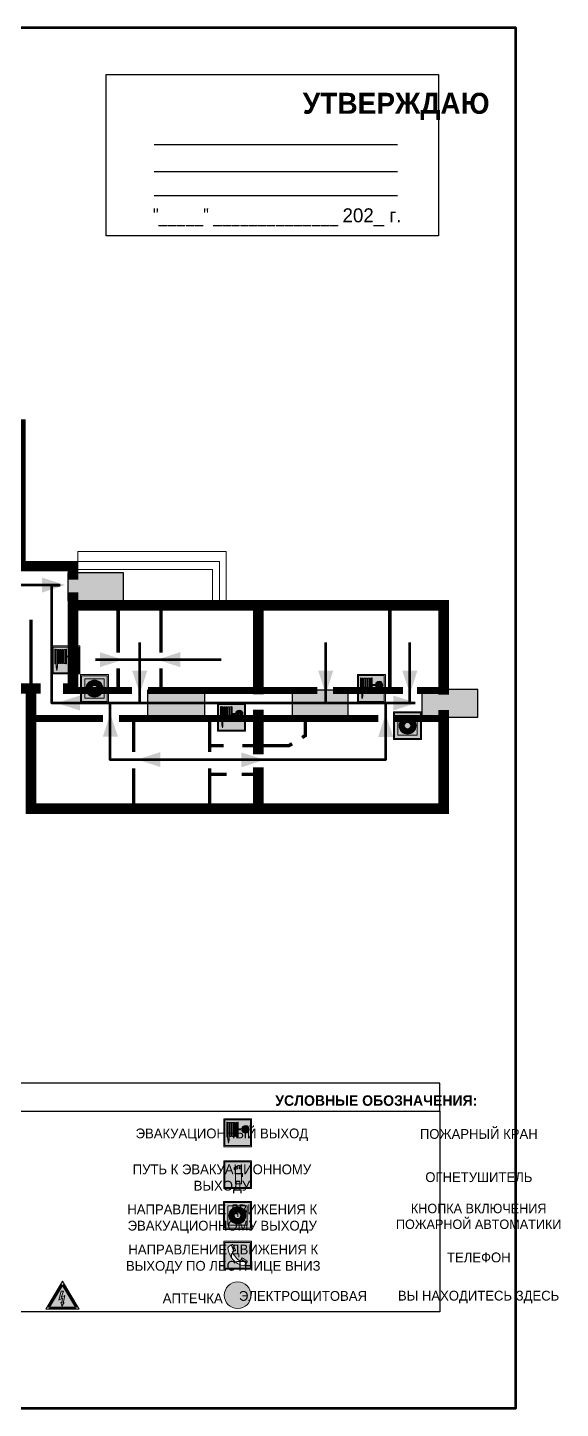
# Model space of a CAD drawing. Header units: millimetres. Extents: x 13810 to 67229, y 12374 to 21950.
# Drawn here: x 22976.3 to 23128.6, y 18688.2 to 19083.2 of the extents above; entities that cross this region are included whole.
import ezdxf

# ---------------------------------------------------------------- set-up
doc = ezdxf.new("R2010")
doc.units = ezdxf.units.MM
doc.layers.add('План_Штампы', color=7, linetype='Continuous')
doc.styles.add('обычный', font='arial.ttf')

# ---------------------------------------------------------------- blocks, each defined once
blk = doc.blocks.new('A$C3E6D3DDE')
at = {"lineweight": 5}
h = blk.add_hatch(color=40, dxfattribs=at)
h.paths.add_polyline_path([(24.1, 1.45), (16.46, -11.35), (31.74, -11.35)])
h.paths.add_polyline_path([(24.09, -0.46), (30.03, -10.41), (18.14, -10.41)], flags=16)
h.paths.add_polyline_path([(24.54, -3.08), (23.41, -6.02), (25.13, -5.01), (24.33, -8.5), (24.82, -8.27), (23.79, -9.86), (23.4, -8.04), (23.8, -8.43), (24.04, -6.29), (22.39, -7.25), (23.44, -3.08)], flags=0)
h = blk.add_hatch(color=256, dxfattribs=at)
h.paths.add_polyline_path([(24.37, 0.03, 0.567511), (23.82, 0.03), (17.59, -10.4, 0.582454), (17.86, -10.88), (30.32, -10.88, 0.582149), (30.6, -10.4)])
h.paths.add_polyline_path([(24.09, -0.46), (18.14, -10.41), (30.03, -10.41)], flags=16)
h.paths.add_polyline_path([(24.54, -3.08), (23.41, -6.02), (25.13, -5.01), (24.33, -8.5), (24.82, -8.27), (23.79, -9.86), (23.4, -8.04), (23.8, -8.43), (24.04, -6.29), (22.39, -7.25), (23.44, -3.08)], flags=0)
h = blk.add_hatch(color=40, dxfattribs=at)
h.paths.add_polyline_path([(24.09, -0.46), (18.14, -10.41), (30.03, -10.41)])
h.paths.add_polyline_path([(24.82, -8.27), (23.79, -9.86), (23.4, -8.04), (23.8, -8.43), (24.04, -6.29), (22.39, -7.25), (23.44, -3.08), (24.54, -3.08), (23.41, -6.02), (25.13, -5.01), (24.33, -8.5)], flags=16)
at = {"color": 40, "lineweight": 5}
for p, q in [((16.46, -11.35), (24.1, 1.45)), ((24.1, 1.45), (31.74, -11.35))]:
    blk.add_line(p, q, dxfattribs=at)
at = {"lineweight": 5}
for p, q in [((17.59, -10.4), (23.82, 0.03)), ((24.37, 0.03), (30.6, -10.4)), ((18.14, -10.41), (24.09, -0.46)), ((23.44, -3.08), (22.39, -7.25)), ((22.39, -7.25), (24.04, -6.29)), ((23.41, -6.02), (24.54, -3.08)), ((25.13, -5.01), (23.41, -6.02)), ((24.54, -3.08), (23.44, -3.08)), ((24.04, -6.29), (23.8, -8.43)), ((24.09, -0.46), (30.03, -10.41)), ((24.33, -8.5), (25.13, -5.01)), ((17.86, -10.88), (30.32, -10.88)), ((18.14, -10.41), (30.03, -10.41)), ((23.8, -8.43), (23.4, -8.04)), ((23.4, -8.04), (23.79, -9.86)), ((23.79, -9.86), (24.82, -8.27)), ((24.82, -8.27), (24.33, -8.5))]:
    blk.add_line(p, q, dxfattribs=at)
at = {"color": 50, "lineweight": 5}
blk.add_line((31.74, -11.35), (16.46, -11.35), dxfattribs=at)
blk = doc.blocks.new('A$C37112FD5')
at = {"true_color": 0xf5f5ff}
h = blk.add_hatch(color=7, dxfattribs=at)
h.dxf.hatch_style = 1
h.paths.add_polyline_path([(12.8, -7.4), (0, -7.4), (0, -20.2), (12.8, -20.2)])
h.paths.add_polyline_path([(12.29, -7.91), (12.29, -19.69), (0.51, -19.69), (0.51, -7.91)], flags=16)
h.paths.add_polyline_path([(4.98, -9.04, -0.42597), (5.17, -9.22), (5.17, -12.25), (5.17, -15.29, -0.432244), (4.98, -15.47), (4.83, -15.47, -0.42597), (4.64, -15.29), (4.64, -12.25), (4.64, -9.22, -0.432244), (4.83, -9.04)], flags=0)
h.paths.add_polyline_path([(4.28, -9.22), (4.28, -12.25), (4.28, -15.29, -0.432244), (4.09, -15.47), (3.94, -15.47, -0.42597), (3.75, -15.29), (3.75, -12.25), (3.75, -9.22, -0.432244), (3.94, -9.04), (4.09, -9.04, -0.42597)], flags=0)
h.paths.add_polyline_path([(5.72, -9.04), (5.87, -9.04, -0.42597), (6.06, -9.22), (6.06, -12.25), (6.06, -15.29, -0.432244), (5.87, -15.47), (5.72, -15.47, -0.42597), (5.53, -15.29), (5.53, -12.25), (5.53, -9.22, -0.432244)], flags=0)
h.paths.add_polyline_path([(6.42, -8.9), (6.5, -8.9, -0.42597), (6.69, -9.08), (6.69, -12.03), (8.21, -12.03, -15.824349), (8.21, -12.47), (6.69, -12.47), (6.69, -15.42, -0.432244), (6.5, -15.6), (6.42, -15.6)], flags=0)
h.paths.add_polyline_path([(3.39, -9.22), (3.39, -12.25), (3.39, -15.29, -0.432244), (3.2, -15.47), (3.05, -15.47, -0.42597), (2.85, -15.29), (2.85, -12.25), (2.85, -9.22, -0.432244), (3.05, -9.04), (3.2, -9.04, -0.42597)], flags=0)
h.paths.add_polyline_path([(2.5, -9.22), (2.5, -16.71), (1.96, -16.71), (1.96, -9.22, -0.432244), (2.15, -9.04), (2.31, -9.04, -0.42597)], flags=0)
h.paths.add_polyline_path([(1.61, -8.9), (1.61, -15.6), (1.57, -15.6, -0.42597), (1.37, -15.42), (1.37, -12.03), (1.37, -9.09, -0.432244), (1.57, -8.9)], flags=0)
h.paths.add_polyline_path([(9.76, -10.81), (9.76, -12.03), (8.49, -12.03, -0.336371)], flags=0)
h.paths.add_polyline_path([(8.49, -12.47), (9.76, -12.47), (9.76, -13.7, -0.336371)], flags=0)
h.paths.add_polyline_path([(10.11, -10.81, -0.336371), (11.38, -12.03), (10.11, -12.03)], flags=0)
h.paths.add_polyline_path([(10.11, -12.47), (11.38, -12.47, -0.336371), (10.11, -13.7)], flags=0)
h.paths.add_polyline_path([(2.5, -16.84), (2.5, -17.05), (1.97, -17.05), (1.97, -16.84)], flags=0)
h.paths.add_polyline_path([(2.5, -17.24, -0.033778), (2.24, -18.6, -0.033778), (1.97, -17.24)], flags=0)
h = blk.add_hatch(color=242)
h.dxf.hatch_style = 1
h.paths.add_polyline_path([(12.29, -7.91), (0.51, -7.91), (0.51, -19.69), (12.29, -19.69)])
h.paths.add_polyline_path([(6.42, -15.6), (6.42, -8.9), (6.5, -8.9, -0.42597), (6.69, -9.08), (6.69, -12.03), (8.21, -12.03, -15.824349), (8.21, -12.47), (6.69, -12.47), (6.69, -15.42, -0.432244), (6.5, -15.6)], flags=16)
h.paths.add_polyline_path([(5.87, -15.47), (5.72, -15.47, -0.42597), (5.53, -15.29), (5.53, -12.25), (5.53, -9.22, -0.432244), (5.72, -9.04), (5.87, -9.04, -0.42597), (6.06, -9.22), (6.06, -12.25), (6.06, -15.29, -0.432244)], flags=16)
h.paths.add_polyline_path([(4.98, -15.47), (4.83, -15.47, -0.42597), (4.64, -15.29), (4.64, -12.25), (4.64, -9.22, -0.432244), (4.83, -9.04), (4.98, -9.04, -0.42597), (5.17, -9.22), (5.17, -12.25), (5.17, -15.29, -0.432244)], flags=16)
h.paths.add_polyline_path([(4.09, -15.47), (3.94, -15.47, -0.42597), (3.75, -15.29), (3.75, -12.25), (3.75, -9.22, -0.432244), (3.94, -9.04), (4.09, -9.04, -0.42597), (4.28, -9.22), (4.28, -12.25), (4.28, -15.29, -0.432244)], flags=16)
h.paths.add_polyline_path([(3.2, -15.47), (3.05, -15.47, -0.42597), (2.85, -15.29), (2.85, -12.25), (2.85, -9.22, -0.432244), (3.05, -9.04), (3.2, -9.04, -0.42597), (3.39, -9.22), (3.39, -12.25), (3.39, -15.29, -0.432244)], flags=16)
h.paths.add_polyline_path([(2.5, -17.05), (1.97, -17.05), (1.97, -16.84), (2.5, -16.84)], flags=16)
h.paths.add_polyline_path([(2.5, -17.24, -0.033778), (2.24, -18.6, -0.033778), (1.97, -17.24)], flags=16)
h.paths.add_polyline_path([(2.5, -16.71), (1.96, -16.71), (1.96, -9.22, -0.432244), (2.15, -9.04), (2.31, -9.04, -0.42597), (2.5, -9.22)], flags=16)
h.paths.add_polyline_path([(1.61, -15.6), (1.57, -15.6, -0.42597), (1.37, -15.42), (1.37, -12.03), (1.37, -9.09, -0.432244), (1.57, -8.9), (1.61, -8.9)], flags=16)
h.paths.add_polyline_path([(8.49, -12.47), (9.76, -12.47), (9.76, -13.7, -0.336371)], flags=0)
h.paths.add_polyline_path([(10.11, -13.7), (10.11, -12.47), (11.38, -12.47, -0.336371)], flags=0)
h.paths.add_polyline_path([(8.49, -12.03, -0.336371), (9.76, -10.81), (9.76, -12.03)], flags=0)
h.paths.add_polyline_path([(10.11, -12.03), (10.11, -10.81, -0.336371), (11.38, -12.03)], flags=0)
h = blk.add_hatch(color=7, dxfattribs=at)
h.dxf.hatch_style = 1
h.paths.add_polyline_path([(1.61, -8.9), (1.57, -8.9, 0.432244), (1.37, -9.09), (1.37, -12.03), (1.37, -15.42, 0.42597), (1.57, -15.6), (1.61, -15.6)])
h.paths.add_polyline_path([(2.5, -9.22, 0.42597), (2.31, -9.04), (2.15, -9.04, 0.432244), (1.96, -9.22), (1.96, -16.71), (2.5, -16.71)])
h.paths.add_polyline_path([(2.5, -16.84), (1.97, -16.84), (1.97, -17.05), (2.5, -17.05)])
h.paths.add_polyline_path([(2.5, -17.24), (1.97, -17.24, 0.033778), (2.24, -18.6, 0.033778)])
h.paths.add_polyline_path([(3.39, -12.25), (3.39, -9.22, 0.42597), (3.2, -9.04), (3.05, -9.04, 0.432244), (2.85, -9.22), (2.85, -12.25), (2.85, -15.29, 0.42597), (3.05, -15.47), (3.2, -15.47, 0.432244), (3.39, -15.29)])
h.paths.add_polyline_path([(4.28, -12.25), (4.28, -9.22, 0.42597), (4.09, -9.04), (3.94, -9.04, 0.432244), (3.75, -9.22), (3.75, -12.25), (3.75, -15.29, 0.42597), (3.94, -15.47), (4.09, -15.47, 0.432244), (4.28, -15.29)])
h.paths.add_polyline_path([(5.17, -12.25), (5.17, -9.22, 0.42597), (4.98, -9.04), (4.83, -9.04, 0.432244), (4.64, -9.22), (4.64, -12.25), (4.64, -15.29, 0.42597), (4.83, -15.47), (4.98, -15.47, 0.432244), (5.17, -15.29)])
h.paths.add_polyline_path([(6.06, -12.25), (6.06, -9.22, 0.42597), (5.87, -9.04), (5.72, -9.04, 0.432244), (5.53, -9.22), (5.53, -12.25), (5.53, -15.29, 0.42597), (5.72, -15.47), (5.87, -15.47, 0.432244), (6.06, -15.29)])
h.paths.add_polyline_path([(6.69, -12.47), (8.21, -12.47, 15.824349), (8.21, -12.03), (6.69, -12.03), (6.69, -9.08, 0.42597), (6.5, -8.9), (6.42, -8.9), (6.42, -15.6), (6.5, -15.6, 0.432244), (6.69, -15.42)])
h.paths.add_polyline_path([(8.49, -12.47), (9.76, -12.47), (9.76, -13.7, -0.336371)], flags=16)
h.paths.add_polyline_path([(8.49, -12.03, -0.336371), (9.76, -10.81), (9.76, -12.03)], flags=16)
h.paths.add_polyline_path([(10.11, -12.47), (11.38, -12.47, -0.336371), (10.11, -13.7)], flags=16)
h.paths.add_polyline_path([(10.11, -12.03), (10.11, -10.81, -0.336371), (11.38, -12.03)], flags=16)
h = blk.add_hatch(color=242)
h.dxf.hatch_style = 1
h.paths.add_polyline_path([(9.76, -10.81, 0.336371), (8.49, -12.03), (9.76, -12.03)])
h.paths.add_polyline_path([(10.11, -10.81), (10.11, -12.03), (11.38, -12.03, 0.336371)])
h.paths.add_polyline_path([(11.38, -12.47), (10.11, -12.47), (10.11, -13.7, 0.336371)])
h.paths.add_polyline_path([(9.76, -12.47), (8.49, -12.47, 0.336371), (9.76, -13.7)])
at = {"color": 242, "lineweight": 5}
for p, q in [((0, -20.2), (0, -7.4)), ((0, -7.4), (12.8, -7.4)), ((1.37, -12.03), (1.37, -9.08)), ((1.37, -12.03), (1.37, -15.42)), ((1.57, -8.9), (1.61, -8.9)), ((1.61, -8.9), (1.61, -15.6)), ((1.96, -16.71), (1.96, -9.22)), ((2.15, -9.04), (2.31, -9.04)), ((2.5, -16.71), (2.5, -9.22)), ((2.85, -12.25), (2.85, -9.22)), ((2.85, -12.25), (2.85, -15.29)), ((3.05, -9.04), (3.2, -9.04)), ((3.39, -12.25), (3.39, -9.22)), ((3.39, -12.25), (3.39, -15.29)), ((3.75, -12.25), (3.75, -9.22)), ((3.75, -12.25), (3.75, -15.29)), ((3.94, -9.04), (4.09, -9.04)), ((4.28, -12.25), (4.28, -9.22)), ((4.28, -12.25), (4.28, -15.29)), ((4.64, -12.25), (4.64, -9.22)), ((4.64, -12.25), (4.64, -15.29)), ((4.83, -9.04), (4.98, -9.04)), ((5.17, -12.25), (5.17, -9.22)), ((5.17, -12.25), (5.17, -15.29)), ((5.53, -12.25), (5.53, -9.22)), ((5.53, -12.25), (5.53, -15.29)), ((5.72, -9.04), (5.87, -9.04)), ((6.06, -12.25), (6.06, -9.22)), ((6.06, -12.25), (6.06, -15.29)), ((6.42, -8.9), (6.42, -15.6)), ((6.5, -8.9), (6.42, -8.9)), ((6.69, -12.03), (6.69, -9.08)), ((8.21, -12.03), (6.69, -12.03)), ((8.21, -12.47), (6.69, -12.47)), ((6.69, -12.47), (6.69, -15.42)), ((9.76, -12.03), (8.49, -12.03)), ((9.76, -12.47), (8.49, -12.47)), ((9.76, -10.81), (9.76, -12.03)), ((9.76, -12.47), (9.76, -13.7)), ((10.11, -10.81), (10.11, -12.03)), ((11.38, -12.03), (10.11, -12.03)), ((11.38, -12.47), (10.11, -12.47)), ((10.11, -12.47), (10.11, -13.7)), ((12.8, -20.2), (12.8, -7.4)), ((1.57, -15.6), (1.61, -15.6)), ((1.96, -16.71), (2.5, -16.71)), ((1.97, -16.84), (2.5, -16.84)), ((1.97, -17.05), (1.97, -16.84)), ((2.5, -17.05), (1.97, -17.05)), ((1.97, -17.24), (2.5, -17.24)), ((2.5, -16.84), (2.5, -17.05)), ((3.05, -15.47), (3.2, -15.47)), ((3.94, -15.47), (4.09, -15.47)), ((4.83, -15.47), (4.98, -15.47)), ((5.72, -15.47), (5.87, -15.47)), ((6.42, -15.6), (6.5, -15.6)), ((0, -20.2), (12.8, -20.2))]:
    blk.add_line(p, q, dxfattribs=at)
blk.add_lwpolyline([(0.51, -7.91), (12.29, -7.91), (12.29, -19.69), (0.51, -19.69)], close=True, dxfattribs=at)
for centre, radius, start, end in [((1.56, -9.09), 0.182, 87.10267, 180.60715), ((2.15, -9.22), 0.182, 87.10267, 180.60715), ((2.32, -9.22), 0.182, 359.39285, 92.89733), ((3.04, -9.22), 0.182, 87.10267, 180.60715), ((3.21, -9.22), 0.182, 359.39285, 92.89733), ((3.93, -9.22), 0.182, 87.10267, 180.60715), ((4.1, -9.22), 0.182, 359.39285, 92.89733), ((4.82, -9.22), 0.182, 87.10267, 180.60715), ((4.99, -9.22), 0.182, 359.39285, 92.89733), ((5.71, -9.22), 0.182, 87.10267, 180.60715), ((5.88, -9.22), 0.182, 359.39285, 92.89733), ((6.51, -9.09), 0.182, 359.39285, 92.89733), ((9.93, -12.25), 1.74, 187.23185, 172.76815), ((9.93, -12.25), 1.46, 96.99266, 171.35851), ((9.93, -12.25), 1.46, 188.64149, 263.00734), ((9.93, -12.25), 1.46, 8.64149, 83.00734), ((9.93, -12.25), 1.46, 276.99266, 351.35851), ((1.56, -15.42), 0.182, 179.39285, 272.89733), ((12.17, -15.98), 10.27, 187.04098, 194.7793), ((-7.7, -15.98), 10.27, 345.2207, 352.95902), ((3.04, -15.29), 0.182, 179.39285, 272.89733), ((3.21, -15.29), 0.182, 267.10267, 0.60715), ((3.93, -15.29), 0.182, 179.39285, 272.89733), ((4.1, -15.29), 0.182, 267.10267, 0.60715), ((4.82, -15.29), 0.182, 179.39285, 272.89733), ((4.99, -15.29), 0.182, 267.10267, 0.60715), ((5.71, -15.29), 0.182, 179.39285, 272.89733), ((5.88, -15.29), 0.182, 267.10267, 0.60715), ((6.51, -15.42), 0.182, 267.10267, 0.60715)]:
    blk.add_arc(centre, radius, start, end, dxfattribs=at)
blk = doc.blocks.new('A$C7B8C2D5B')
at = {"lineweight": 0}
h = blk.add_hatch(color=5, dxfattribs=at)
h.dxf.hatch_style = 1
h.paths.add_polyline_path([(1.4, -3.02, 1), (-2.11, -3.02, 1)])
at = {"color": 5, "lineweight": 0}
blk.add_circle((-0.36, -3.02), 1.75, dxfattribs=at)
blk = doc.blocks.new('A$C456E1F9C')
at = {"lineweight": 5}
h = blk.add_hatch(color=242, dxfattribs=at)
h.paths.add_polyline_path([(0.51, -1.47), (0.51, -13.26), (12.29, -13.26), (12.29, -1.47)])
h.paths.add_polyline_path([(5.42, -4.95, -0.254479), (4.78, -5.4), (3.52, -2.53, -0.209735), (4.23, -2.4)], flags=16)
h.paths.add_polyline_path([(8.53, -8.6), (10.87, -10.17), (10.54, -10.76), (8.03, -9.13, -0.192251)], flags=16)
h.paths.add_polyline_path([(4.61, -5.49, 0.005518), (3.87, -5.72, 0.128647), (7.49, -10.01, 0.00809), (7.83, -9.33), (10.47, -10.97, -0.16736), (8.99, -12.25, -0.327862), (1.95, -3.95, -0.166952), (3.36, -2.62)], flags=16)
at = {"color": 242, "lineweight": 5}
for p, q in [((0, -13.77), (0, -0.97)), ((12.8, -0.97), (0, -0.97)), ((4.61, -5.49), (3.36, -2.62)), ((3.52, -2.53), (4.78, -5.4)), ((4.23, -2.4), (5.42, -4.95)), ((12.8, -13.77), (12.8, -0.97)), ((7.83, -9.33), (10.47, -10.97)), ((8.03, -9.13), (10.54, -10.76)), ((10.81, -10.12), (8.53, -8.6)), ((10.54, -10.76), (10.8, -10.3)), ((10.8, -10.3), (10.81, -10.12)), ((0, -13.77), (12.8, -13.77))]:
    blk.add_line(p, q, dxfattribs=at)
blk.add_lwpolyline([(0.51, -1.47), (12.29, -1.47), (12.29, -13.26), (0.51, -13.26)], close=True, dxfattribs=at)
for centre, radius, start, end in [((4.59, -5.34), 2.99, 114.28453, 152.19739), ((11.12, -3.31), 9.19, 183.99153, 256.60086), ((4.02, -3.27), 0.891, 76.32839, 123.70924), ((14.98, -39.1), 35.17, 107.14873, 108.41345), ((13.86, -0.94), 11.08, 205.55365, 234.87622), ((4.68, -4.59), 0.824, 276.9621, 334.07228), ((-13.31, 0.8), 23.44, 332.54871, 334.40268), ((8.94, -9.5), 0.989, 114.40924, 157.93883), ((7.87, -9.46), 3, 291.92908, 329.9329)]:
    blk.add_arc(centre, radius, start, end, dxfattribs=at)
blk = doc.blocks.new('A$C54414219')
at = {"true_color": 0xffffff}
h = blk.add_hatch(color=7, dxfattribs=at)
h.paths.add_polyline_path([(2.39, -9.45), (2.39, -18.3), (11.23, -18.3), (11.23, -9.45)], flags=0)
h.paths.add_polyline_path([(10.71, -13.87, -1), (2.92, -13.87, -1)], flags=0)
h.paths.add_polyline_path([(8.3, -13.87, -1), (5.33, -13.87, -1)], flags=0)
h.paths.add_polyline_path([(0.41, -7.47), (0.41, -20.27), (13.21, -20.27), (13.21, -7.47)])
h.paths.add_polyline_path([(0.92, -19.77), (12.71, -19.77), (12.71, -7.98), (0.92, -7.98)], flags=16)
h.paths.add_polyline_path([(11.23, -9.45), (11.23, -18.3), (2.39, -18.3), (2.39, -9.45)], flags=0)
at = {"lineweight": 5}
h = blk.add_hatch(color=242, dxfattribs=at)
h.paths.add_polyline_path([(12.71, -7.98), (0.92, -7.98), (0.92, -19.77), (12.71, -19.77)])
h.paths.add_polyline_path([(11.23, -18.3), (2.39, -18.3), (2.39, -9.45), (11.23, -9.45)], flags=16)
h.paths.add_polyline_path([(10.71, -13.87, -1), (2.92, -13.87, -1)], flags=0)
h.paths.add_polyline_path([(8.3, -13.87, -1), (5.33, -13.87, -1)], flags=0)
at = {"true_color": 0xffffff}
h = blk.add_hatch(color=7, dxfattribs=at)
h.paths.add_polyline_path([(2.39, -9.45), (2.39, -18.3), (11.23, -18.3), (11.23, -9.45)])
h.paths.add_polyline_path([(10.71, -13.87, -1), (2.92, -13.87, -1)], flags=16)
h.paths.add_polyline_path([(8.3, -13.87, -1), (5.33, -13.87, -1)], flags=0)
at = {"lineweight": 5}
h = blk.add_hatch(color=242, dxfattribs=at)
h.paths.add_polyline_path([(2.92, -13.87, 1), (10.71, -13.87, 1)])
h.paths.add_polyline_path([(8.3, -13.87, -1), (5.33, -13.87, -1)], flags=16)
at = {"color": 242, "lineweight": 5}
for p, q in [((0.41, -20.27), (0.41, -7.47)), ((0.41, -7.47), (13.21, -7.47)), ((0.41, -7.47), (13.21, -7.47)), ((13.21, -20.27), (13.21, -7.47)), ((0.41, -20.27), (13.21, -20.27))]:
    blk.add_line(p, q, dxfattribs=at)
for points in [[(0.92, -7.98), (12.71, -7.98), (12.71, -19.77), (0.92, -19.77)], [(2.39, -9.45), (11.23, -9.45), (11.23, -18.3), (2.39, -18.3)]]:
    blk.add_lwpolyline(points, close=True, dxfattribs=at)
for radius in [3.89, 1.49]:
    blk.add_circle((6.81, -13.87), radius, dxfattribs=at)
blk = doc.blocks.new('A$C3AD82952')
at = {"true_color": 0xf5f5ff}
h = blk.add_hatch(color=7, dxfattribs=at)
h.dxf.hatch_style = 1
h.paths.add_polyline_path([(8.21, 8.73, 0.414214), (7.89, 9.05), (7.22, 9.05), (7.22, 9.92), (7.59, 9.92, 1), (7.57, 10.36), (7.22, 10.36), (7.22, 10.6), (6.43, 10.6), (6.43, 10.36), (6.01, 10.36), (4.74, 9.59), (4.74, 8.69), (4.98, 8.73), (4.98, 9.26), (6.12, 9.91), (6.43, 9.91), (6.43, 9.05), (5.76, 9.05, 0.414214), (5.44, 8.73), (5.44, 2.2), (8.21, 2.2)], flags=0)
h.paths.add_polyline_path([(12.8, 12.8), (0, 12.8), (0, 0), (12.8, 0)])
h.paths.add_polyline_path([(0.51, 12.29), (12.29, 12.29), (12.29, 0.51), (0.51, 0.51)], flags=16)
h.paths.add_polyline_path([(4.74, 9.59), (6.01, 10.36), (6.43, 10.36), (6.43, 10.6), (7.22, 10.6), (7.22, 10.36), (7.59, 10.36, -0.94586), (7.59, 9.92), (7.22, 9.92), (7.22, 9.05), (7.89, 9.05, -0.414214), (8.21, 8.73), (8.21, 2.2), (5.44, 2.2), (5.44, 8.73, -0.414214), (5.76, 9.05), (6.43, 9.05), (6.43, 9.91), (6.12, 9.91), (4.98, 9.26), (4.98, 8.73), (4.74, 8.69)], flags=0)
h = blk.add_hatch(color=242)
h.dxf.hatch_style = 1
h.paths.add_polyline_path([(12.29, 12.29), (0.51, 12.29), (0.51, 0.51), (12.29, 0.51)])
h.paths.add_polyline_path([(4.74, 8.69), (4.74, 9.59), (6.01, 10.36), (6.43, 10.36), (6.43, 10.6), (7.22, 10.6), (7.22, 10.36), (7.59, 10.36, -0.94586), (7.59, 9.92), (7.22, 9.92), (7.22, 9.05), (7.89, 9.05, -0.414214), (8.21, 8.73), (8.21, 2.2), (5.44, 2.2), (5.44, 8.73, -0.414214), (5.76, 9.05), (6.43, 9.05), (6.43, 9.91), (6.12, 9.91), (4.98, 9.26), (4.98, 8.73)], flags=16)
h = blk.add_hatch(color=7, dxfattribs=at)
h.dxf.hatch_style = 1
h.paths.add_polyline_path([(8.21, 8.73, 0.414214), (7.89, 9.05), (7.22, 9.05), (7.22, 9.92), (7.59, 9.92, 1), (7.57, 10.36), (7.22, 10.36), (7.22, 10.6), (6.43, 10.6), (6.43, 10.36), (6.01, 10.36), (4.74, 9.59), (4.74, 8.69), (4.98, 8.73), (4.98, 9.26), (6.12, 9.91), (6.43, 9.91), (6.43, 9.05), (5.76, 9.05, 0.414214), (5.44, 8.73), (5.44, 2.2), (8.21, 2.2)])
at = {"color": 242, "lineweight": 5}
for p, q in [((0, 0), (0, 12.8)), ((0, 12.8), (12.8, 12.8)), ((12.8, 0), (12.8, 12.8)), ((6.01, 10.36), (4.74, 9.59)), ((4.74, 9.59), (4.74, 8.69)), ((4.74, 8.69), (4.98, 8.73)), ((4.98, 9.26), (6.12, 9.91)), ((4.98, 8.73), (4.98, 9.26)), ((5.44, 2.2), (5.44, 8.73)), ((5.76, 9.05), (6.43, 9.05)), ((6.01, 10.36), (6.43, 10.36)), ((6.12, 9.91), (6.43, 9.91)), ((7.22, 10.6), (6.43, 10.6)), ((6.43, 10.6), (6.43, 10.36)), ((6.43, 9.91), (6.43, 9.05)), ((7.22, 10.36), (7.22, 10.6)), ((7.59, 10.36), (7.22, 10.36)), ((7.22, 9.05), (7.22, 9.92)), ((7.59, 9.92), (7.22, 9.92)), ((7.89, 9.05), (7.22, 9.05)), ((8.21, 2.2), (8.21, 8.73)), ((0, 0), (12.8, 0)), ((5.44, 2.2), (8.21, 2.2))]:
    blk.add_line(p, q, dxfattribs=at)
blk.add_lwpolyline([(0.51, 12.29), (12.29, 12.29), (12.29, 0.51), (0.51, 0.51)], close=True, dxfattribs=at)
for centre, radius, start, end in [((5.76, 8.73), 0.32, 90, 180), ((7.58, 10.14), 0.223, 273.18746, 86.81254), ((7.89, 8.73), 0.32, 0, 90)]:
    blk.add_arc(centre, radius, start, end, dxfattribs=at)
blk = doc.blocks.new('A$C7B4425F7')
at = {"true_color": 0xffffff}
blk.add_hatch(color=7, dxfattribs=at).paths.add_polyline_path([(0, 0), (-16, 0), (-16, -8), (0, -8)])
h = blk.add_hatch(color=126)
h.paths.add_polyline_path([(-0.2, -0.2), (-15.8, -0.2), (-15.8, -7.8), (-0.2, -7.8)])
h.paths.add_polyline_path([(-11.76, -2.03), (-11.76, -3.66), (-11.17, -3.66, -0.568275), (-11.17, -6.18), (-12.58, -6.18), (-12.58, -2.03)], flags=16)
h.paths.add_polyline_path([(-13.33, -4.12, -0.495768), (-13.59, -6.18), (-15.03, -6.18), (-15.03, -2.03), (-13.59, -2.03, -0.487973)], flags=16)
h.paths.add_polyline_path([(-10.25, -2.03), (-9.48, -2.03), (-9.48, -6.18), (-10.25, -6.18)], flags=16)
h.paths.add_polyline_path([(-13.84, -3.69), (-14.24, -3.69), (-14.24, -3.03), (-13.9, -3.03, -0.692621)], flags=0)
h.paths.add_polyline_path([(-9.15, -2.03), (-8.4, -2.03), (-8.04, -3.07), (-7.68, -2.03), (-6.93, -2.03), (-7.64, -4.1), (-6.93, -6.18), (-7.68, -6.18), (-8.04, -5.14), (-8.4, -6.18), (-9.15, -6.18), (-8.44, -4.1)], flags=16)
h.paths.add_polyline_path([(-11.76, -4.46), (-11.42, -4.46, -0.692621), (-11.36, -5.12), (-11.76, -5.12)], flags=0)
h.paths.add_polyline_path([(-13.9, -5.2), (-14.24, -5.2), (-14.24, -4.55), (-13.84, -4.55, -0.708038)], flags=0)
edge = h.paths.add_edge_path(flags=16)
edge.add_ellipse((-5.51, -4.08), major_axis=(0, 2.05), ratio=0.586184, start_angle=0, end_angle=360)
edge = h.paths.add_edge_path(flags=0)
edge.add_ellipse((-5.51, -4.08), major_axis=(0, 1.14), ratio=0.454828, start_angle=0, end_angle=360)
h.paths.add_polyline_path([(-4.13, -4.96, 0.377264), (-3.48, -4.52, 0.0555), (-3.16, -2.03), (-1.66, -2.03), (-1.66, -4.96), (-0.96, -4.96), (-0.96, -7.01), (-1.75, -7.01), (-1.75, -6.18), (-3.3, -6.18), (-3.3, -7.02), (-4.13, -7.02)], flags=16)
h.paths.add_polyline_path([(-2.73, -2.91), (-2.28, -2.91), (-2.28, -4.96), (-3.05, -4.96, 0.079136)], flags=0)
at = {"color": 126}
blk.add_lwpolyline([(-16, -8), (0, -8), (0, 0), (-16, 0)], close=True, dxfattribs=at)
blk = doc.blocks.new('A$C32E8229D')
at = {"true_color": 0xffffff}
blk.add_hatch(color=7, dxfattribs=at).paths.add_polyline_path([(0, 0), (0, -8), (16, -8), (16, 0)])
h = blk.add_hatch(color=126)
h.paths.add_polyline_path([(0.2, -0.2), (15.8, -0.2), (15.8, -7.8), (0.2, -7.8)])
h.paths.add_polyline_path([(13.49, -2.05), (12.08, -2.05), (11.37, -2.63, 0.162397), (11.29, -2.84), (11.29, -3.63), (10.35, -3.63), (10.35, -4.05), (11.68, -4.05), (11.68, -3.48), (12.26, -4.28), (11.29, -5.1), (11.29, -6.78), (11.85, -6.78), (11.85, -5.44), (12.8, -4.64), (12.8, -5.94), (14.46, -5.94), (14.46, -5.39), (13.45, -5.39), (13.45, -3.97), (12.46, -2.59), (13.15, -2.59), (13.69, -3.34), (14.18, -3)], flags=16)
h.paths.add_polyline_path([(10.74, -1.82, 1), (11.8, -1.82, 1)], flags=16)
h.paths.add_polyline_path([(9.39, -3.59), (5.99, -3.59), (6.56, -3.03), (5.91, -3.03), (5.1, -3.83), (5.91, -4.64), (6.56, -4.64), (5.99, -4.09), (9.39, -4.09)], flags=16)
h.paths.add_polyline_path([(4.29, -1.08), (1.72, -1.08), (1.72, -6.6), (4.29, -6.6)], flags=16)
at = {"color": 126}
blk.add_lwpolyline([(16, -8), (0, -8), (0, 0), (16, 0)], close=True, dxfattribs=at)

msp = doc.modelspace()

# ---------------------------------------------------------------- linework, layer by layer
at = {"color": 2, "lineweight": 100}
msp.add_lwpolyline([(22515.78, 19083.18), (23115.78, 19083.18), (23115.78, 18688.18), (22515.78, 18688.18)], close=True, dxfattribs=at)
for points in [[(22998.72, 19069.78), (23093.72, 19069.78), (23093.72, 19023.58), (22998.72, 19023.58)], [(22950.39, 18773.16), (23094.16, 18773.16), (23094.16, 18781.21), (22950.39, 18781.21)], [(22950.39, 18773.16), (23094.16, 18773.16), (23094.16, 18715.76), (22950.39, 18715.76)]]:
    msp.add_lwpolyline(points, close=True)
for points in [[(23012.47, 19049.74), (23082, 19049.74)], [(23012.47, 19041.98), (23082, 19041.98)], [(23012.47, 19035.19), (23082, 19035.19)]]:
    msp.add_lwpolyline(points)
at = {"lineweight": 100}
for points, const_width in [([(22837.1, 18969.64), (22974.24, 18969.64), (22974.24, 18929.12), (22989.23, 18929.12), (22989.23, 18925.23)], 3), ([(22989.23, 18921.59), (22989.23, 18917.93), (23095.24, 18917.93), (23095.24, 18892.38)], 3), ([(23095.24, 18887.94), (23095.24, 18859.73), (22977.26, 18859.73), (22977.26, 18894.1), (22963.05, 18894.1), (22963.05, 18900.71), (22835.3, 18900.71), (22835.3, 18892.96), (22804.36, 18892.96), (22804.36, 18903.12), (22677.39, 18903.12), (22677.39, 18894.21), (22664.64, 18894.21), (22664.64, 18859.98), (22547.73, 18859.98), (22547.73, 18917.8), (22600.37, 18917.8)], 3), ([(22989.23, 18917.93), (22989.23, 18894.1), (22986.43, 18894.1)], 3), ([(23002.18, 18917.38), (23002.18, 18904.38)], 1), ([(23014.4, 18917.38), (23014.4, 18904.38)], 1), ([(23042.25, 18892.43), (23042.25, 18917.93)], 3), ([(23079.87, 18893.77), (23079.87, 18917.11), (23079.87, 18914.61), (23079.87, 18910.24)], 1), ([(22977.26, 18894.1), (22977.26, 18913.82)], 1), ([(23002.18, 18899.92), (23002.18, 18893.42)], 1), ([(23014.4, 18899.92), (23014.4, 18893.42)], 1), ([(22980.05, 18894.1), (22977.26, 18894.1)], 3), ([(23006.14, 18893.59), (22986.41, 18893.59)], 2), ([(23059.12, 18893.59), (23010.69, 18893.59)], 2), ([(23083.64, 18893.59), (23063.59, 18893.59)], 2), ([(23094.82, 18893.59), (23087.65, 18893.59)], 2), ([(23042.25, 18875.32), (23042.25, 18888.09)], 3), ([(22997.8, 18885.49), (22977.37, 18885.49)], 2), ([(23076.53, 18885.49), (23002.41, 18885.49)], 2), ([(23006.58, 18885.66), (23006.58, 18875.91)], 1), ([(23028.35, 18885.66), (23028.35, 18875.91)], 1), ([(23055.68, 18884.97), (23055.68, 18880.66), (23054.75, 18880.08)], 1), ([(23095.22, 18885.49), (23080.74, 18885.49)], 2), ([(23032.29, 18877.75), (23028.49, 18877.75)], 1), ([(23042.26, 18877.75), (23037.71, 18877.75)], 1), ([(23051.91, 18878.33), (23050.97, 18877.75), (23042.26, 18877.75)], 1), ([(23006.58, 18871.28), (23006.58, 18860.45)], 1), ([(23028.35, 18871.28), (23028.35, 18860.45)], 1), ([(23033.16, 18869.56), (23028.38, 18869.56)], 1), ([(23041.4, 18869.56), (23037.49, 18869.56)], 1), ([(23042.25, 18859.73), (23042.25, 18871.56)], 3)]:
    msp.add_lwpolyline(points, dxfattribs=dict(at, const_width=const_width))
at = {"color": 126, "lineweight": 100, "true_color": 0x008754}
for points in [[(23087.13, 18889.94), (22983.16, 18889.94), (22983.16, 18923.67), (22985.37, 18923.67), (22969.38, 18923.67), (22969.38, 18935.86), (22669.44, 18935.86), (22669.44, 18924.84), (22653.85, 18924.84)], [(23008.36, 18889.94), (23008.36, 18907.25)], [(23061.53, 18889.94), (23061.53, 18907.25)], [(23085.59, 18889.94), (23085.59, 18907.25)], [(23031.65, 18902.36), (22995.65, 18902.36)], [(23078.62, 18889.94), (23078.62, 18873.74), (22999.9, 18873.74), (22999.9, 18889.94)]]:
    msp.add_lwpolyline(points, dxfattribs=at)
at = {"lineweight": 0}
for points in [[(23033.08, 18918.84), (23033.08, 18933.3), (22990.6, 18933.3), (22990.6, 18930.33)], [(22990.48, 18930.49), (23031.17, 18930.49), (23031.17, 18917.9)], [(23029.12, 18918.68), (23029.12, 18928.15), (22989.44, 18928.15)]]:
    msp.add_lwpolyline(points, dxfattribs=at)
at = {"layer": 'План_Штампы', "color": 126, "true_color": 0x008754}
for points in [[(22980.41, 18921.55), (22980.42, 18925.84), (22987, 18923.73)], [(22996.94, 18900.2), (22996.94, 18904.5), (23003.53, 18902.38)], [(23019.91, 18904.53), (23019.9, 18900.24), (23013.32, 18902.36)], [(23006.19, 18899.19), (23010.48, 18899.18), (23008.36, 18892.59)], [(23059.37, 18899.19), (23063.66, 18899.18), (23061.54, 18892.59)], [(23083.43, 18899.19), (23087.72, 18899.18), (23085.6, 18892.59)], [(22991.24, 18892.12), (22991.24, 18887.83), (22984.65, 18889.95)], [(23080.88, 18887.82), (23080.88, 18892.11), (23087.47, 18890)], [(23002.09, 18880.34), (22997.8, 18880.35), (22999.92, 18886.93)], [(23080.81, 18880.29), (23076.52, 18880.29), (23078.64, 18886.88)], [(23014.27, 18875.94), (23014.27, 18871.64), (23007.68, 18873.76)], [(23037.4, 18871.55), (23037.4, 18875.84), (23043.99, 18873.73)]]:
    msp.add_solid(points, dxfattribs=at)

# ---------------------------------------------------------------- block references
for name, p, xscale, yscale, zscale in [('A$C37112FD5', (22983.22, 18910.93), 0.6249984004534781, 0.6249984004534781, 0.6249984004534781), ('A$C37112FD5', (23070.58, 18902.75), 0.6249984004534781, 0.6249984004534781, 0.6249984004534781), ('A$C37112FD5', (23030.57, 18894.49), 0.6249984004534781, 0.6249984004534781, 0.6249984004534781), ('A$C37112FD5', (23032.34, 18775.65), 0.6249984004534781, 0.6249984004534781, 0.6249984004534781), ('A$C3AD82952', (23032.34, 18751.04), 0.625, 0.625, 0.625), ('A$C54414219', (23032.03, 18752.06), 0.625, 0.625, 0.625), ('A$C456E1F9C', (23032.34, 18736.58), 0.625, 0.625, 0.625), ('A$C3E6D3DDE', (22971.19, 18723.63), 0.625, 0.625, 0.625), ('A$C7B8C2D5B', (23037.12, 18727.12), 2.177419353276491, 2.177419353276491, 2.177419353276491)]:
    msp.add_blockref(name, p, dxfattribs=dict(xscale=xscale, yscale=yscale, zscale=zscale))
at = {"xscale": 0.625, "yscale": 0.625, "zscale": 0.625, "rotation": 180}
for p in [(22999.64, 18885.41), (23089.17, 18874.82)]:
    msp.add_blockref('A$C54414219', p, dxfattribs=at)
at = {"layer": 'План_Штампы'}
for p in [(23003.73, 18927.19), (23105.04, 18893.87)]:
    msp.add_blockref('A$C7B4425F7', p, dxfattribs=at)
at = {"layer": 'План_Штампы', "color": 126, "true_color": 0x008754, "xscale": 1.012510887696, "yscale": 1.012510887696, "zscale": 1.012510887696, "rotation": 359.9978653237144}
msp.add_blockref('A$C32E8229D', (23010.67, 18893.74), dxfattribs=at)
at = {"layer": 'План_Штампы', "color": 126, "true_color": 0x008754, "xscale": -1}
msp.add_blockref('A$C32E8229D', (23067.95, 18893.6), dxfattribs=at)

# ---------------------------------------------------------------- texts
at = {"lineweight": 0, "attachment_point": 5, "style": 'обычный'}
for s, insert, char_height, width in [('\\pi-18,l18,t18;{\\fProxima Nova Rg|b1|i0|c204|p2;УТВЕРЖДАЮ\\H1.1997x; }', (23081.66, 19060.66), 6, 126.6484), ('{\\fArial Narrow|b0|i0|c204|p34;"_____" ______________ \\fProxima Nova Rg|b0|i0|c204|p2;202_ г. }', (23047.63, 19028.9), 4, 78.6503), ('{\\fProxima Nova Rg|b1|i0|c204|p2;УСЛОВНЫЕ ОБОЗНАЧЕНИЯ:\\H1.1997x; }', (23075.98, 18776.22), 3, 175.1736), ('\\pi-8.4,l8.4,t8.4;{\\fProxima Nova Rg|b0|i0|c204|p2;ЭВАКУАЦИОННЫЙ ВЫХОД\\H1.6404x; }', (23031.83, 18766.43), 2.8, 126.6484), ('\\pi-8.4,l8.4,t8.4;{\\fProxima Nova Rg|b0|i0|c204|p2;ПОЖАРНЫЙ КРАН\\H1.6404x; }', (23105.29, 18766.67), 2.8, 126.6484), ('\\pi-8.4,l8.4,t8.4;{\\fProxima Nova Rg|b0|i0|c204|p2;ПУТЬ К ЭВАКУАЦИОННОМУ \\PВЫХОДУ }', (23031.84, 18753.82), 2.8, 126.6484), ('\\pi-8.4,l8.4,t8.4;{\\fProxima Nova Rg|b0|i0|c204|p2;ОГНЕТУШИТЕЛЬ\\H1.1997x; }', (23105.31, 18754.31), 2.8, 126.6484), ('\\pi-8.1,l8.1,t8.1;{\\fProxima Nova Rg|b0|i0|c204|p2;КНОПКА ВКЛЮЧЕНИЯ\\PПОЖАРНОЙ АВТОМАТИКИ}', (23105.26, 18743.09), 2.7, 126.6484), ('\\pi-8.4,l8.4,t8.4;{\\fProxima Nova Rg|b0|i0|c204|p2;НАПРАВЛЕНИЕ ДВИЖЕНИЯ К \\PЭВАКУАЦИОННОМУ ВЫХОДУ}', (23031.93, 18742.38), 2.8, 126.6484), ('\\pi-8.4,l8.4,t8.4;{\\fProxima Nova Rg|b0|i0|c204|p2;НАПРАВЛЕНИЕ ДВИЖЕНИЯ К \\PВЫХОДУ ПО ЛЕСТНИЦЕ ВНИЗ}', (23032.22, 18730.89), 2.8, 126.6484), ('\\pi-8.4,l8.4,t8.4;{\\fProxima Nova Rg|b0|i0|c204|p2;ТЕЛЕФОН\\H1.1997x; }', (23105.3, 18731.34), 2.8, 126.6484), ('\\pi-8.4,l8.4,t8.4;{\\fProxima Nova Rg|b0|i0|c204|p2;АПТЕЧКА\\H1.1667x; }', (23023.49, 18719.67), 2.8, 126.6484), ('\\pi-8.4,l8.4,t8.4;{\\fProxima Nova Rg|b0|i0|c204|p2;ЭЛЕКТРОЩИТОВАЯ\\H1.1997x; }', (23055.01, 18719.94), 2.8, 126.6484), ('\\pi-8.4,l8.4,t8.4;{\\fProxima Nova Rg|b0|i0|c204|p2;ВЫ НАХОДИТЕСЬ ЗДЕСЬ\\H1.1997x; }', (23105.23, 18720.02), 2.8, 126.6484)]:
    msp.add_mtext(s, dxfattribs=dict(at, insert=insert, char_height=char_height, width=width))

doc.saveas('drawing.dxf')
